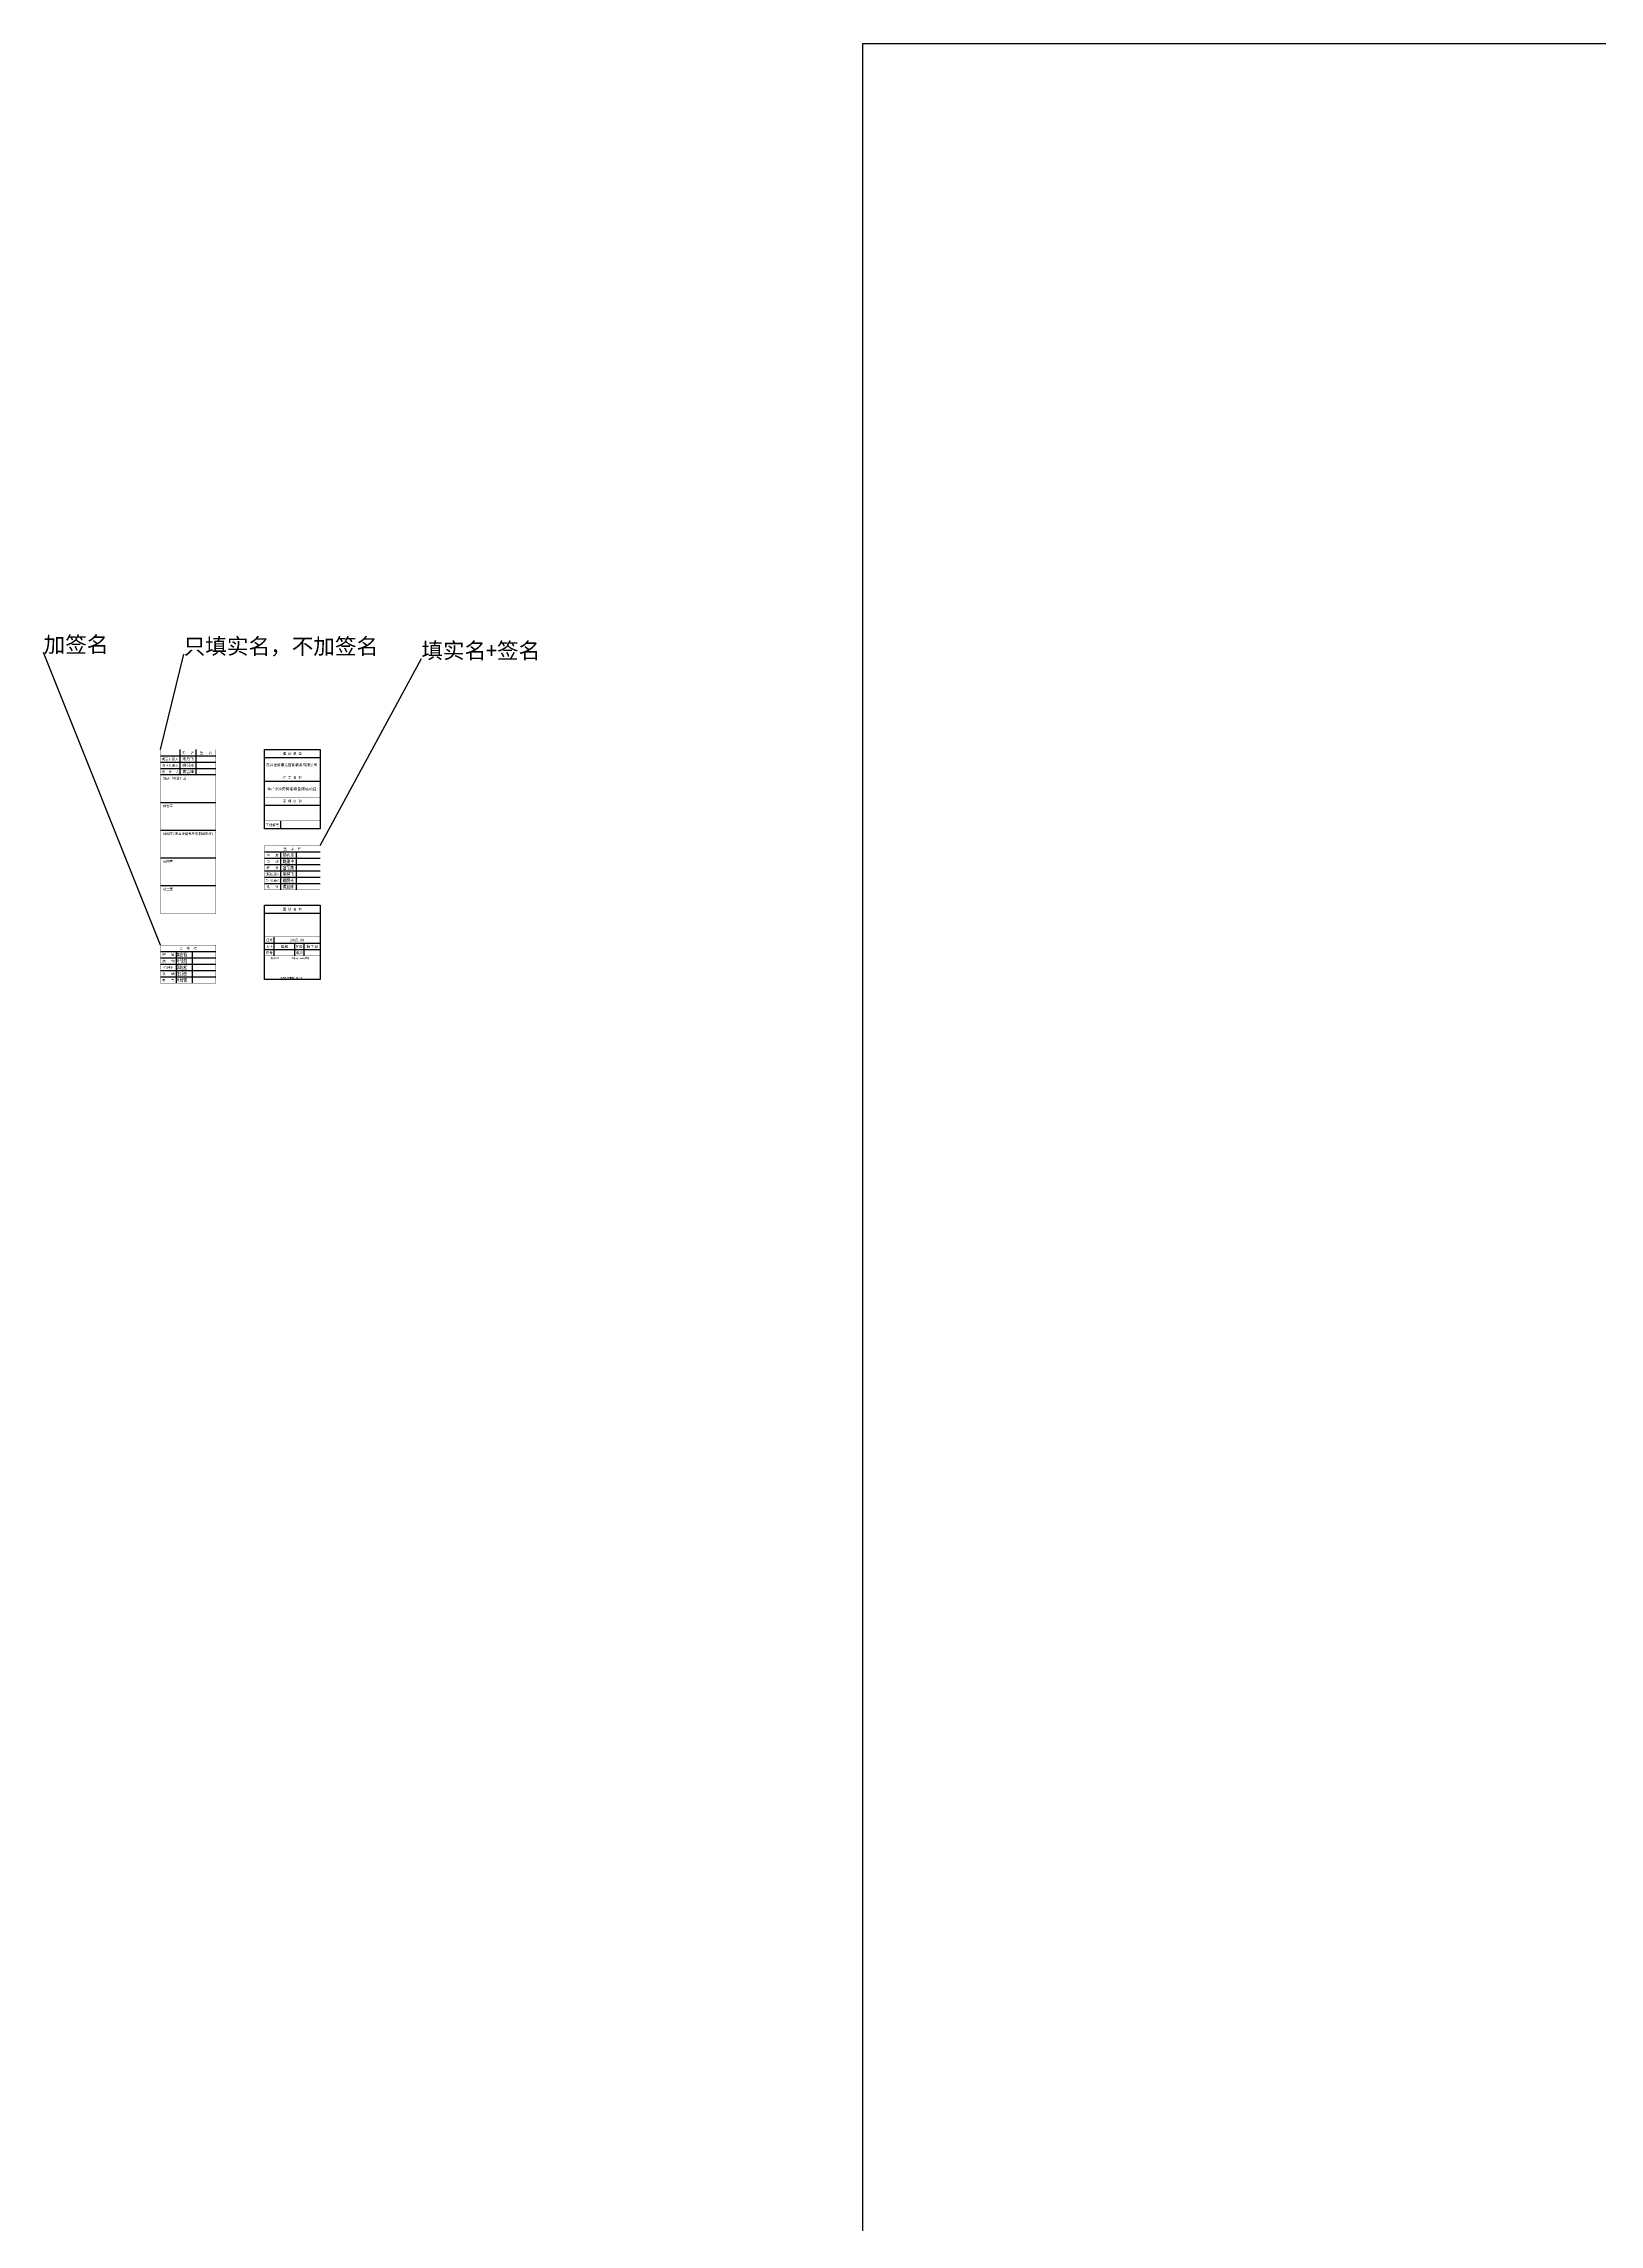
# Model space of a CAD drawing. Extents: x -474411 to 577939, y 0 to 1014176.
# Drawn here: x -474411 to -278012, y 738780 to 1014176 of the extents above; entities that cross this region are included whole.
import ezdxf
from ezdxf.enums import TextEntityAlignment as Align

# ---------------------------------------------------------------- set-up
doc = ezdxf.new("R2010")
doc.units = 0
doc.header["$LTSCALE"] = 1000
doc.header["$MEASUREMENT"] = 0
for name, color, linetype in [('0-cxFrame', 155, 'Continuous'), ('A-云线（根据审图意见修改）', 4, 'Continuous'), ('qianming', 155, 'Continuous')]:
    doc.layers.add(name, color=color, linetype=linetype)
doc.styles.add('BZHZ', font='bzxw', dxfattribs={"width": 0.8, "bigfont": 'bzhz'})
doc.styles.add('cx_biaoti', font='')
doc.styles.add('cx_tuming', font='simhei.ttf')
doc.styles.add('图框宋体', font='', dxfattribs={"width": 0.75})
doc.styles.add('黑体', font='simhei.ttf', dxfattribs={"height": 12})
doc.styles.get('cx_biaoti').set_extended_font_data('SimSun')
doc.styles.get('图框宋体').set_extended_font_data('SimSun')

# ---------------------------------------------------------------- blocks, each defined once
blk = doc.blocks.new('zjcx_lan_xinxi(Dragon)')
for p, q in [((7000, -3200), (0, -3200)), ((7000, -6700), (0, -6700)), ((7000, -10200), (0, -10200)), ((7000, -13700), (0, -13700)), ((7000, -17200), (0, -17200))]:
    blk.add_line(p, q)
at = {"const_width": 25}
blk.add_lwpolyline([(0, -20700), (7000, -20700), (7000, 0), (0, 0)], close=True, dxfattribs=at)
for points in [[(2500, -3200), (2500, 0)], [(4500, -3200), (4500, 0)], [(0, -800), (7000, -800)], [(0, -1600), (7000, -1600)], [(0, -2400), (7000, -2400)]]:
    blk.add_lwpolyline(points)
for points in [[(7000, -3200), (7000, 0)], [(0, -3200), (7000, -3200)], [(0, -20700), (7000, -20700), (7000, -3200)], [(0, -20700), (7000, -20700)]]:
    blk.add_lwpolyline(points, dxfattribs=at)
at = {"style": '图框宋体'}
for s, p in [('项目负责人', (1204, -1200)), ('设  计  人', (1250, -2800)), ('专业负责人', (1250, -2000)), ('实   名', (3500, -400)), ('签   名', (5750, -400))]:
    blk.add_text(s, height=300, dxfattribs=at).set_placement(p, align=Align.MIDDLE)
for s, p in [('注册（执业）章', (318, -3771)), ('预留章', (318, -7271)), ('出图章(未盖出图专用章本图无效)', (318, -10771)), ('审图章', (318, -14271)), ('竣工章', (318, -17771))]:
    blk.add_text(s, height=300, dxfattribs=at).set_placement(p)
blk = doc.blocks.new('T-信息(Dragon)')
at = {"layer": '0-cxFrame'}
blk.add_blockref('zjcx_lan_xinxi(Dragon)', (0, 0), dxfattribs=at)
at = {"layer": 'qianming', "color": 3, "style": 'cx_biaoti'}
for s, p in [('姚明光', (3497, -1985)), ('宋月飞', (3497, -1185)), ('黄岩峰', (3497, -2785))]:
    blk.add_text(s, height=350, dxfattribs=at).set_placement(p, align=Align.MIDDLE_CENTER)
blk = doc.blocks.new('zjcx_lan_huiqian(Dragon)')
for p, q in [((-7000, -800), (0, -800)), ((-7000, -1600), (0, -1600)), ((-7000, -2400), (0, -2400)), ((-5000, -800), (-5000, -4800)), ((-3000, -800), (-3000, -4800)), ((-7000, -3200), (0, -3200)), ((-7000, -4000), (0, -4000))]:
    blk.add_line(p, q)
at = {"const_width": 30}
blk.add_lwpolyline([(-7000, 0), (0, 0)], dxfattribs=at)
blk.add_lwpolyline([(-7000, 0), (0, 0), (0, -4800), (-7000, -4800)], close=True, dxfattribs=at)
at = {"style": 'cx_biaoti'}
for s, p in [('结   构', (-6000, -2000)), ('建   筑', (-6000, -1200)), ('给排水', (-6000, -2800)), ('会  签  栏', (-3500, -400)), ('暖   通', (-6000, -3600)), ('电   气', (-6000, -4400))]:
    blk.add_text(s, height=300, dxfattribs=at).set_placement(p, align=Align.MIDDLE)
blk = doc.blocks.new('T-汇签(Dragon)')
at = {"layer": '0-cxFrame'}
blk.add_blockref('zjcx_lan_huiqian(Dragon)', (0, 0), dxfattribs=at)
at = {"layer": 'qianming', "style": 'BZHZ', "width": 0.8}
for s, p in [('蒋松松', (-4314, -2800)), ('黄岩峰', (-4314, -1200)), ('叶佳超', (-4314, -2000)), ('叶智勇', (-4314, -4400)), ('张旭东', (-4314, -3600))]:
    blk.add_text(s, height=450, dxfattribs=at).set_placement(p, align=Align.MIDDLE)
blk = doc.blocks.new('zjcx_lan_qianzi(Dragon)')
for p, q in [((-7000, 4800), (0, 4800)), ((-7000, 4000), (0, 4000)), ((-7000, 3200), (0, 3200)), ((-5000, 4800), (-5000, 0)), ((-3000, 4800), (-3000, 0)), ((-7000, 2400), (0, 2400)), ((-7000, 1600), (0, 1600)), ((-7000, 800), (0, 800))]:
    blk.add_line(p, q)
at = {"const_width": 30}
blk.add_lwpolyline([(-7000, 5600), (0, 5600)], dxfattribs=at)
blk.add_lwpolyline([(-7000, 5600), (0, 5600), (0, 0), (-7000, 0)], close=True, dxfattribs=at)
at = {"style": 'cx_biaoti'}
for s, p in [('校   对', (-6000, 2800)), ('审   定', (-6000, 4400)), ('审   核', (-6000, 3600)), ('签  字  栏', (-3500, 5200)), ('设   计', (-6000, 400))]:
    blk.add_text(s, height=300, dxfattribs=at).set_placement(p, align=Align.MIDDLE)
at = {"style": 'cx_biaoti', "width": 0.85}
for s, p in [('项目负责人', (-6000, 2000)), ('专业负责人', (-6000, 1200))]:
    blk.add_text(s, height=300, dxfattribs=at).set_placement(p, align=Align.MIDDLE)
blk = doc.blocks.new('T-签字(Dragon)')
at = {"layer": '0-cxFrame'}
blk.add_blockref('zjcx_lan_qianzi(Dragon)', (0, 0), dxfattribs=at)
at = {"layer": 'qianming', "style": 'BZHZ', "width": 0.8}
for s, p in [('姚建中', (-4000, 3600)), ('杨永良', (-4000, 4400)), ('富丽燕', (-4000, 2800)), ('姚明光', (-4000, 1200)), ('宋月飞', (-4000, 2000)), ('黄岩峰', (-4000, 400))]:
    blk.add_text(s, height=450, dxfattribs=at).set_placement(p, align=Align.MIDDLE)
blk = doc.blocks.new('zjcx_lan_tuming(Dragon)')
for p, q in [((-7000, 8400), (0, 8400)), ((-7000, 4600), (0, 4600)), ((-7000, 3800), (0, 3800)), ((-5800, 3000), (-5800, 5400)), ((-3200, 3000), (-3200, 4600)), ((-2000, 3000), (-2000, 4600))]:
    blk.add_line(p, q)
at = {"const_width": 30}
for points in [[(-7000, 9400), (0, 9400)], [(-7000, 5400), (0, 5400)], [(-7000, 3000), (0, 3000)], [(-7000, 0), (0, 0)]]:
    blk.add_lwpolyline(points, dxfattribs=at)
blk.add_lwpolyline([(-7000, 9400), (0, 9400), (0, 0), (-7000, 0)], close=True)
at = {"style": 'cx_biaoti'}
for s, p in [('图 纸 名 称', (-3500, 8900)), ('专业', (-6388, 4200)), ('图号', (-6388, 3400)), ('日期', (-6388, 5000)), ('版次', (-2600, 3400)), ('阶段', (-2600, 4200))]:
    blk.add_text(s, height=300, dxfattribs=at).set_placement(p, align=Align.MIDDLE)
for s, p in [('出图人章', (-6316, 2607)), ('二维码区请勿遮挡', (-3609, 2607)), ('未按规定盖章本图无效', (-5013, 120))]:
    blk.add_text(s, height=200, dxfattribs=at).set_placement(p)
blk = doc.blocks.new('T-图签(Dragon)')
blk.add_blockref('zjcx_lan_tuming(Dragon)', (0, 0))
at = {"color": 3, "style": 'cx_biaoti'}
for s, p in [('建筑', (-4500, 4200)), ('2025.08', (-2900, 5000)), ('施工图', (-1000, 4200))]:
    blk.add_text(s, height=330, dxfattribs=at).set_placement(p, align=Align.MIDDLE)
blk = doc.blocks.new('zjcx_lan_xiangmu(Dragon)')
for p, q in [((-7000, 9000), (0, 9000)), ((-7000, 6000), (0, 6000)), ((-7000, 3000), (0, 3000)), ((-5000, 1000), (-5000, 0))]:
    blk.add_line(p, q)
at = {"const_width": 30}
for points in [[(-7000, 10000), (0, 10000)], [(-7000, 7000), (0, 7000)], [(-7000, 7000), (0, 7000)], [(-7000, 4000), (0, 4000)], [(-7000, 4000), (0, 4000)], [(-7000, 1000), (0, 1000)], [(-7000, 0), (0, 0)]]:
    blk.add_lwpolyline(points, dxfattribs=at)
blk.add_lwpolyline([(-7000, 10000), (0, 10000), (0, 0), (-7000, 0)], close=True)
at = {"style": 'cx_biaoti'}
for s, p in [('建 设 单 位', (-3500, 9500)), ('项 目 名 称', (-3500, 6500)), ('子 项 名 称', (-3500, 3500)), ('工程编号', (-6013, 500))]:
    blk.add_text(s, height=300, dxfattribs=at).set_placement(p, align=Align.MIDDLE)

msp = doc.modelspace()

# ---------------------------------------------------------------- linework, layer by layer
for p, q in [((-459660, 900320), (-474411.4, 937289.4)), ((-459660, 925020), (-456731.5, 937070.4)), ((-439519.8, 912899.1), (-426727.2, 936528.7))]:
    msp.add_line(p, q)
at = {"layer": 'A-云线（根据审图意见修改）', "ltscale": 500}
msp.add_lwpolyline([(-370982.3, 1014176.4), (577938.6, 1014176.4), (577938.6, 463160), (-370982.3, 463160)], close=True, dxfattribs=at)

# ---------------------------------------------------------------- block references
msp.add_blockref('zjcx_lan_xiangmu(Dragon)', (-439519.8, 915020.2))
at = {"layer": '0-cxFrame'}
for name, p in [('T-信息(Dragon)', (-459660, 925020)), ('T-签字(Dragon)', (-439519.8, 907299.1)), ('T-图签(Dragon)', (-439519.8, 895968.2)), ('T-汇签(Dragon)', (-452660, 900320))]:
    msp.add_blockref(name, p, dxfattribs=at)

# ---------------------------------------------------------------- texts
at = {"style": '黑体'}
for s, p in [('加签名', (-474411.4, 937289.4)), ('只填实名，不加签名', (-456731.5, 937070.4)), ('填实名+签名', (-426727.2, 936528.7))]:
    msp.add_text(s, height=2000, dxfattribs=at).set_placement(p)
at = {"color": 3, "style": 'cx_tuming'}
for s, height, p in [('嘉兴世赫建达智能装备有限公司', 330, (-446335.9, 922921)), ('年产500套智能装备建设项目 ', 350, (-446157.5, 919879.1))]:
    msp.add_text(s, height=height, dxfattribs=at).set_placement(p)

doc.saveas('drawing.dxf')
